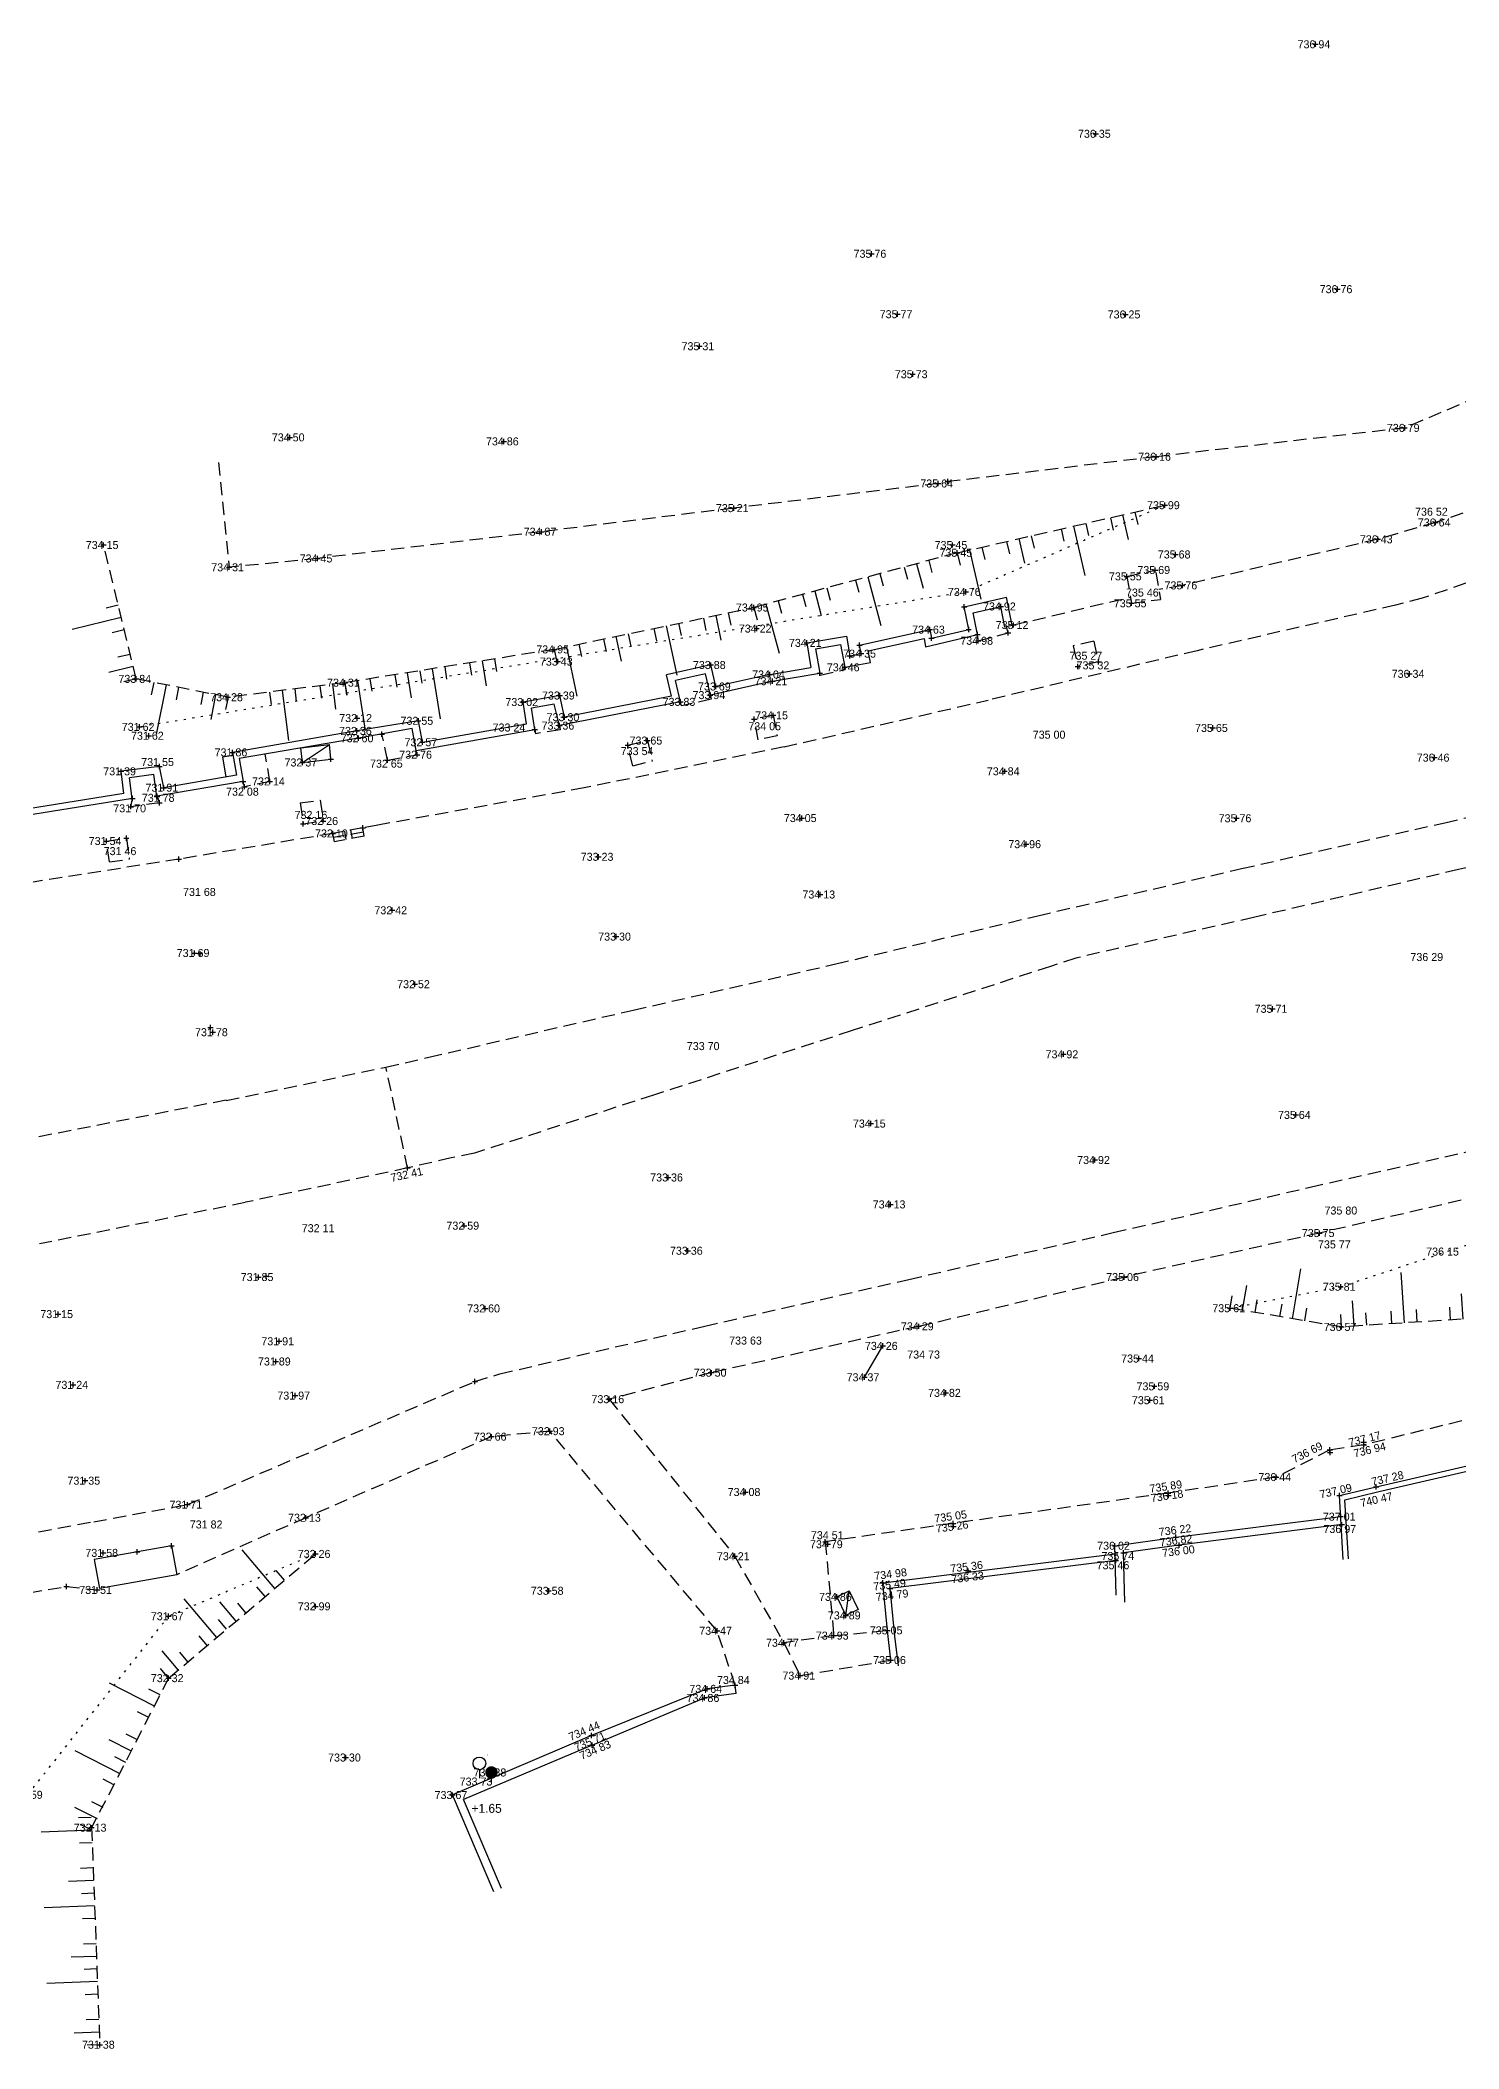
# Model space of a CAD drawing. Extents: x -1 to 212944, y -1 to 167548.
# Drawn here: x 170153.6 to 170221, y 134053.7 to 134149.1 of the extents above; entities that cross this region are included whole.
import ezdxf
from ezdxf.enums import TextEntityAlignment as Align

# ---------------------------------------------------------------- set-up
doc = ezdxf.new("R2010")
doc.units = 0
doc.header["$LTSCALE"] = 2.5
doc.header["$MEASUREMENT"] = 0
doc.header["$PDMODE"] = 2
doc.header["$PDSIZE"] = 0.125
doc.linetypes.add('DOT2', pattern=[0.125, 0, -0.125])
doc.linetypes.add('HIDDEN', pattern=[0.375, 0.25, -0.125])
doc.layers.get('0').update_dxf_attribs({"linetype": 'CONTINUOUS'})
for name, color, linetype in [('1205', 7, 'CONTINUOUS'), ('1501-8447-17A-GOVA', 2, 'CONTINUOUS'), ('1501-8447-17A-PTS', 7, 'HIDDEN'), ('1501-8447-18A-GOVA', 2, 'CONTINUOUS'), ('1501-8447-18A-PTS', 7, 'CONTINUOUS'), ('1501-8447-20-GOVA', 2, 'CONTINUOUS'), ('1501-8447-20-PTS', 7, 'CONTINUOUS'), ('1509', 52, 'HIDDEN'), ('1510', 1, 'DOT2'), ('1510-PL', 52, 'CONTINUOUS'), ('2401', 210, 'HIDDEN'), ('2404', 210, 'HIDDEN'), ('2601', 32, 'CONTINUOUS'), ('2904-PL', 7, 'CONTINUOUS'), ('4001-PL', 7, 'CONTINUOUS'), ('4610-BK', 172, 'CONTINUOUS'), ('4643-BK', 172, 'CONTINUOUS'), ('4903', 152, 'HIDDEN')]:
    doc.layers.add(name, color=color, linetype=linetype)
doc.styles.add('SIMPLEX', font='SIMPLEX.SHX')
doc.styles.add('TECHNO', font='TECHNO.SHX')

# ---------------------------------------------------------------- blocks, each defined once
blk = doc.blocks.new('ESI-46')
at = {"color": 0}
blk.add_lwpolyline([(-0.117, 0.158, 0, 0, 0), (0.103, 0.39, 0.0491, 0, 0), (0.155, 0.436, 0, 0, 0)], format="xyseb", dxfattribs=at)
blk.add_lwpolyline([(0, 0.161), (0, 0)], dxfattribs=at)
blk.add_circle((-0.001, 0.281), 0.12)
blk = doc.blocks.new('ESI-43')
at = {"color": 0}
for points in [[(0, 0, 0, 0, 0), (-0.096, 0.121, 0.0438, 0, 0), (-0.116, 0.156, 0, 0, 0)], [(0, 0, 0, 0, 0), (0.096, 0.121, 0.0438, 0, 0), (0.116, 0.156, 0, 0, 0)]]:
    blk.add_lwpolyline(points, format="xyseb", dxfattribs=at)
at = {"color": 0, "const_width": 0.118}
blk.add_lwpolyline([(-0.059, 0, 1), (0.059, 0, 1)], format="xyb", close=True, dxfattribs=at)
at = {"color": 0}
blk.add_lwpolyline([(0, -0.191), (0, 0)], dxfattribs=at)
at = {"style": 'SIMPLEX'}
blk.add_attdef('ID', text='', height=0.2, dxfattribs=at).set_placement((0, 0.2), align=Align.CENTER)
at = {"style": 'TECHNO', "text_generation_flag": 2, "flags": 1}
for tag, p in [('TYPE', (0, -0.4)), ('MATERIAL', (0, -0.6)), ('REMARKS', (0, -1.4))]:
    blk.add_attdef(tag, text='', height=0.15, dxfattribs=at).set_placement(p, align=Align.CENTER)
at = {"style": 'SIMPLEX', "flags": 1}
for tag, p in [('DIAMETER', (0, -0.8)), ('WHEN_MEASURED', (0, -1.2)), ('HEIGHT', (0, -1))]:
    blk.add_attdef(tag, text='', height=0.15, dxfattribs=at).set_placement(p, align=Align.CENTER)
blk = doc.blocks.new('TERAS')
for p, q in [((1, 0), (1, 0.8)), ((0.2, 0), (0.2, 0.4)), ((0, 0), (0, 0.2)), ((0.4, 0), (0.4, 0.2)), ((0.8, 0), (0.8, 0.2)), ((1.2, 0), (1.2, 0.2))]:
    blk.add_line(p, q)

msp = doc.modelspace()

# ---------------------------------------------------------------- linework, layer by layer
at = {"layer": '1501-8447-17A-PTS'}
for p in [(170157.97, 134113.08, 731.76), (170159.15, 134113.18, 731.91), (170159.26, 134112.87, 731.78), (170157.89, 134112.69, 731.67), (170160.58, 134079.54, 731.71), (170159.83, 134077.59, 731.76), (170156.58, 134077.25, 731.58), (170158.2, 134077.3, 731.68), (170154.83, 134075.65, 731.48), (170156.29, 134075.49, 731.51), (170159.69, 134074.24, 731.67), (170159.69, 134071.3, 732.32), (170156.03, 134064.2, 732.13), (170156.42, 134053.89, 731.38)]:
    msp.add_point(p, dxfattribs=at)
at = {"layer": '1501-8447-18A-PTS'}
for p in [(170161.18, 134105.71, 731.72), (170161.68, 134102.21, 731.79), (170164.32, 134090.39, 731.88), (170154.44, 134088.59, 731.15), (170164.94, 134087.3, 731.91), (170155.16, 134085.23, 731.24), (170165.7, 134084.72, 731.97), (170155.73, 134080.68, 731.35)]:
    msp.add_point(p, dxfattribs=at)
at = {"layer": '1501-8447-20-PTS'}
for p in [(170214.16, 134148.9, 736.94), (170203.73, 134144.65, 736.35), (170193.07, 134138.95, 735.76), (170215.21, 134137.27, 736.76), (170194.31, 134136.08, 735.77), (170205.14, 134136.07, 736.25), (170184.9, 134134.56, 735.31), (170195.03, 134133.23, 735.73), (170165.44, 134130.23, 734.5), (170175.61, 134130.04, 734.86), (170218.4, 134130.68, 736.79), (170206.59, 134129.31, 736.16), (170196.24, 134128.04, 735.64), (170196.7, 134128.13, 735.66), (170186.53, 134126.87, 735.21), (170207.01, 134127.01, 735.99), (170219.87, 134126.19, 736.64), (170177.4, 134125.75, 734.87), (170217.12, 134125.39, 736.43), (170156.6, 134125.12, 734.15), (170166.76, 134124.48, 734.45), (170196.92, 134125.12, 735.45), (170197.15, 134124.75, 735.45), (170207.52, 134124.67, 735.68), (170162.56, 134124.06, 734.31), (170205.2, 134123.63, 735.55), (170206.55, 134123.93, 735.69), (170197.55, 134122.89, 734.76), (170205.43, 134122.35, 735.55), (170207.84, 134123.2, 735.76), (170187.48, 134122.15, 734.95), (170197.48, 134122.18, 734.7), (170199.22, 134122.2, 734.92), (170187.62, 134121.15, 734.22), (170190, 134120.47, 734.21), (170195.85, 134121.1, 734.63), (170195.92, 134120.7, 734.67), (170197.69, 134121.11, 734.69), (170198.11, 134120.87, 734.96), (170198.14, 134120.57, 734.98), (170199.57, 134120.94, 735.09), (170199.82, 134121.32, 735.12), (170178, 134120.16, 734.95), (170178.17, 134119.58, 733.43), (170192.05, 134119.86, 734.37), (170192.5, 134120.36, 734.39), (170192.58, 134119.96, 734.35), (170203.85, 134119.57, 735.32), (170158.15, 134118.76, 733.84), (170168.06, 134118.58, 734.31), (170185.44, 134119.42, 733.88), (170188.25, 134118.97, 734.04), (170188.37, 134118.65, 734.21), (170190.62, 134119.03, 734.35), (170191.8, 134119.31, 734.46), (170202.87, 134119.35, 735.25), (170218.63, 134119, 736.34), (170162.51, 134117.89, 734.28), (170176.53, 134117.66, 733.02), (170178.27, 134117.97, 733.39), (170184, 134117.67, 733.83), (170185.42, 134117.99, 733.94), (170185.68, 134118.4, 733.69), (170168.64, 134116.9, 732.12), (170171.55, 134116.77, 732.55), (170178.49, 134116.94, 733.3), (170187.5, 134116.85, 734.07), (170188.4, 134117.03, 734.15), (170158.31, 134116.48, 731.62), (170158.75, 134116.06, 731.62), (170168.63, 134116.29, 732.36), (170168.71, 134115.94, 732.6), (170169.82, 134116.14, 732.68), (170171.74, 134115.75, 732.57), (170177.08, 134116.35, 733.26), (170178.25, 134116.54, 733.36), (170182.43, 134115.83, 733.65), (170209.29, 134116.43, 735.65), (170162.72, 134115.27, 731.86), (170166.04, 134114.79, 732.37), (170167.4, 134114.94, 732.48), (170170.08, 134114.9, 732.65), (170171.49, 134115.16, 732.76), (170181.5, 134115.61, 733.57), (170219.82, 134115.02, 736.46), (170157.43, 134114.37, 731.39), (170159.26, 134114.6, 731.55), (170163.23, 134113.89, 732.03), (170164.5, 134113.89, 732.14), (170199.4, 134114.37, 734.84), (170159.13, 134113.19, 731.78), (170159.46, 134113.59, 731.5), (170163.29, 134113.64, 732.08), (170166.08, 134111.88, 732.21), (170167.03, 134112.01, 732.26), (170189.76, 134112.15, 734.05), (170210.41, 134112.14, 735.76), (170156.74, 134111.06, 731.54), (170157.68, 134111.19, 731.6), (170167.49, 134111.42, 732.1), (170168.91, 134111.68, 732.22), (170200.42, 134110.91, 734.96), (170160.18, 134110.2, 731.59), (170180.11, 134110.31, 733.23), (170190.64, 134108.52, 734.13), (170170.31, 134107.77, 732.42), (170180.94, 134106.52, 733.3), (170160.92, 134105.74, 731.69), (170171.39, 134104.26, 732.52), (170212.12, 134103.09, 735.71), (170161.79, 134101.98, 731.78), (170202.19, 134100.93, 734.92), (170193.04, 134097.64, 734.15), (170213.23, 134098.05, 735.64), (170203.69, 134095.91, 734.92), (170171.04, 134095.53, 732.41), (170183.41, 134095.08, 733.36), (170193.98, 134093.8, 734.13), (170173.73, 134092.79, 732.59), (170214.36, 134092.44, 735.75), (170184.35, 134091.6, 733.36), (170163.96, 134090.35, 731.85), (170205.07, 134090.35, 735.06), (170215.36, 134089.89, 735.81), (170174.72, 134088.86, 732.6), (170195.32, 134088.01, 734.29), (170210.11, 134088.87, 735.61), (170215.4, 134087.98, 736.57), (170193.61, 134087.08, 734.26), (170164.78, 134086.34, 731.89), (170205.78, 134086.48, 735.44), (170174.24, 134085.39, 732.45), (170185.48, 134085.81, 733.5), (170192.74, 134085.59, 734.37), (170206.51, 134085.16, 735.59), (170180.62, 134084.55, 733.16), (170196.61, 134084.85, 734.82), (170206.29, 134084.5, 735.61), (170175.03, 134082.77, 732.66), (170177.79, 134083.03, 732.93), (170216.46, 134082.51, 736.94), (170216.46, 134082.38, 737.17), (170214.85, 134082.14, 736.69), (170214.86, 134082.01, 736.97), (170212.3, 134080.85, 736.44), (170217.05, 134080.39, 737.28), (170187.09, 134080.14, 734.08), (170207.17, 134080.09, 735.89), (170207.18, 134079.97, 736.18), (170215.3, 134079.97, 737.09), (170166.21, 134078.92, 732.13), (170196.95, 134078.65, 735.05), (170196.97, 134078.51, 735.26), (170215.36, 134078.97, 737.01), (170215.41, 134078.59, 736.97), (170190.88, 134077.78, 734.51), (170191, 134077.66, 734.79), (170204.64, 134077.59, 736.02), (170207.53, 134078, 736.22), (170207.69, 134077.62, 736), (170166.67, 134077.2, 732.26), (170186.58, 134077.09, 734.21), (170204.65, 134077.21, 736.04), (170204.68, 134076.89, 735.46), (170205.04, 134077.25, 735.74), (170193.61, 134075.83, 734.98), (170197.66, 134076.39, 735.36), (170166.67, 134074.71, 732.99), (170177.74, 134075.45, 733.58), (170191.43, 134075.16, 734.86), (170193.96, 134075.56, 734.79), (170191.85, 134074.28, 734.89), (170185.74, 134073.55, 734.47), (170188.91, 134072.98, 734.77), (170191.28, 134073.32, 734.93), (170193.84, 134073.57, 735.05), (170194, 134072.16, 735.06), (170186.6, 134070.96, 734.84), (170189.69, 134071.42, 734.91), (170185.14, 134070.36, 734.86), (170185.27, 134070.79, 734.64), (170179.78, 134068.57, 734.44), (170179.8, 134068.12, 734.83), (170168.11, 134067.53, 733.3), (170173.17, 134065.75, 733.67)]:
    msp.add_point(p, dxfattribs=at)
at = {"layer": '1509'}
for p, q in [((170197.15, 134124.75), (170207.01, 134127.01)), ((170158.15, 134118.76), (170156.6, 134125.12)), ((170197.15, 134124.75), (170187.48, 134122.15)), ((170178, 134120.16), (170187.48, 134122.15)), ((170178, 134120.16), (170168.06, 134118.58)), ((170162.51, 134117.89), (170158.15, 134118.76)), ((170168.06, 134118.58), (170162.51, 134117.89)), ((170215.4, 134087.98), (170210.11, 134088.87)), ((170225.76, 134088.65), (170215.4, 134087.98)), ((170159.69, 134071.3), (170166.67, 134077.2)), ((170159.69, 134071.3), (170156.03, 134064.2)), ((170156.03, 134064.2), (170156.42, 134053.89))]:
    msp.add_line(p, q, dxfattribs=at)
at = {"layer": '1510'}
for p, q in [((170207.01, 134127.01), (170197.55, 134122.89)), ((170197.55, 134122.89), (170158.31, 134116.48)), ((170215.36, 134089.89), (170225.06, 134093.1)), ((170210.11, 134088.87), (170215.36, 134089.89)), ((170166.67, 134077.2), (170159.69, 134074.24)), ((170153, 134065.76), (170159.69, 134074.24))]:
    msp.add_line(p, q, dxfattribs=at)
at = {"layer": '2401'}
for p, q in [((170234.79, 134137.63), (170218.4, 134130.68)), ((170218.4, 134130.68), (170206.59, 134129.31)), ((170206.59, 134129.31), (170196.7, 134128.13)), ((170162.062, 134129.035), (170162.56, 134124.06)), ((170196.24, 134128.04), (170186.53, 134126.87)), ((170186.53, 134126.87), (170177.4, 134125.75)), ((170177.4, 134125.75), (170166.76, 134124.48)), ((170166.76, 134124.48), (170162.56, 134124.06)), ((170224.73, 134094.84), (170214.36, 134092.44)), ((170214.36, 134092.44), (170205.07, 134090.35)), ((170195.32, 134088.01), (170205.07, 134090.35)), ((170195.32, 134088.01), (170185.48, 134085.81)), ((170185.48, 134085.81), (170180.62, 134084.55)), ((170180.62, 134084.55), (170186.58, 134077.09)), ((170175.03, 134082.77), (170166.21, 134078.92)), ((170177.79, 134083.03), (170175.03, 134082.77)), ((170185.74, 134073.55), (170177.79, 134083.03)), ((170166.21, 134078.92), (170160.075, 134076.212)), ((170186.58, 134077.09), (170188.91, 134072.98)), ((170186.6, 134070.96), (170185.74, 134073.55)), ((170188.91, 134072.98), (170189.69, 134071.42)), ((170189.69, 134071.42), (170194, 134072.16))]:
    msp.add_line(p, q, dxfattribs=at)
at = {"layer": '2404'}
for p, q in [((170226.48, 134128.47), (170219.87, 134126.19)), ((170217.12, 134125.39), (170207.84, 134123.2)), ((170219.87, 134126.19), (170217.12, 134125.39)), ((170227.52, 134125.42), (170219.23, 134122.59)), ((170205.2, 134123.63), (170206.55, 134123.93)), ((170205.2, 134123.63), (170205.43, 134122.35)), ((170206.574, 134123.816, 735.46), (170206.804, 134122.536, 735.46)), ((170199.82, 134121.32), (170205.376, 134122.645)), ((170205.43, 134122.35), (170206.804, 134122.536, 735.46)), ((170207.84, 134123.2), (170206.72, 134122.999, 735.46)), ((170219.23, 134122.59), (170217.96, 134122.26)), ((170217.96, 134122.26), (170208.54, 134120.1)), ((170198.14, 134120.57), (170198.11, 134120.87)), ((170198.14, 134120.57), (170199.57, 134120.94)), ((170199.57, 134120.94), (170199.493, 134121.234)), ((170203.631, 134120.546), (170202.651, 134120.326)), ((170203.631, 134120.546), (170203.85, 134119.57)), ((170208.54, 134120.1), (170198.61, 134117.75)), ((170202.651, 134120.326), (170202.87, 134119.35)), ((170190.643, 134118.933), (170190.62, 134119.03)), ((170190.643, 134118.933), (170191.823, 134119.213)), ((170191.8, 134119.31), (170191.823, 134119.213)), ((170203.85, 134119.57), (170202.87, 134119.35)), ((170184.044, 134117.475), (170184, 134117.67)), ((170185.464, 134117.795), (170184.044, 134117.475)), ((170185.42, 134117.99), (170185.464, 134117.795)), ((170188.92, 134115.53), (170198.61, 134117.75)), ((170188.4, 134117.03), (170187.5, 134116.85)), ((170187.696, 134115.869), (170187.5, 134116.85)), ((170188.4, 134117.03), (170188.596, 134116.049)), ((170170.08, 134114.9), (170169.82, 134116.14)), ((170177.08, 134116.35), (170177.112, 134116.153)), ((170178.282, 134116.343), (170177.112, 134116.153)), ((170178.25, 134116.54), (170178.282, 134116.343)), ((170181.5, 134115.61), (170182.43, 134115.83)), ((170182.43, 134115.83), (170182.66, 134114.857)), ((170188.596, 134116.049), (170187.696, 134115.869)), ((170164.5, 134113.89), (170164.279, 134115.182)), ((170170.08, 134114.9), (170171.49, 134115.16)), ((170171.49, 134115.16), (170171.454, 134115.357)), ((170188.92, 134115.53), (170179.43, 134113.58)), ((170181.73, 134114.637), (170181.5, 134115.61)), ((170181.73, 134114.637), (170182.66, 134114.857)), ((170163.29, 134113.64), (170163.23, 134113.89)), ((170164.5, 134113.89), (170163.29, 134113.64)), ((170220.3, 134111.93), (170230.11, 134114.15)), ((170157.89, 134112.69), (170157.97, 134113.08)), ((170159.15, 134113.18), (170159.26, 134112.87)), ((170165.944, 134112.871), (170166.894, 134113.001)), ((170166.894, 134113.001), (170167.03, 134112.01)), ((170179.43, 134113.58), (170169.63, 134111.82)), ((170159.26, 134112.87), (170157.89, 134112.69)), ((170165.944, 134112.871), (170166.08, 134111.88)), ((170166.08, 134111.88), (170167.03, 134112.01)), ((170156.74, 134111.06), (170157.68, 134111.19)), ((170156.877, 134110.069), (170156.74, 134111.06)), ((170157.68, 134111.19), (170157.817, 134110.199)), ((170167.49, 134111.42), (170160.18, 134110.2)), ((170169.63, 134111.82), (170168.91, 134111.68)), ((170210.65, 134109.75), (170220.3, 134111.93)), ((170230.67, 134111.86), (170220.95, 134109.7)), ((170160.18, 134110.2), (170150.36, 134108.65)), ((170156.877, 134110.069), (170157.817, 134110.199)), ((170200.97, 134107.51), (170210.65, 134109.75)), ((170220.95, 134109.7), (170211.22, 134107.43)), ((170191.38, 134105.22), (170200.97, 134107.51)), ((170211.22, 134107.43), (170202.78, 134105.5)), ((170202.78, 134105.5), (170201.57, 134105.1)), ((170181.76, 134103.03), (170191.38, 134105.22)), ((170201.57, 134105.1), (170192.11, 134102.04)), ((170172.05, 134100.79), (170181.76, 134103.03)), ((170192.11, 134102.04), (170182.72, 134098.99)), ((170170.01, 134100.32), (170172.05, 134100.79)), ((170162.42, 134098.73), (170170.01, 134100.32)), ((170171.04, 134095.53), (170170.01, 134100.32)), ((170162.42, 134098.75), (170152.65, 134096.84)), ((170182.72, 134098.99), (170174.21, 134096.23)), ((170173.11, 134096.01), (170171.04, 134095.53)), ((170174.21, 134096.23), (170173.11, 134096.01)), ((170213.91, 134094.62), (170221.34, 134096.29)), ((170171.04, 134095.53), (170163.34, 134093.9)), ((170163.33, 134093.89), (170153.56, 134091.92)), ((170204.56, 134092.46), (170213.91, 134094.62)), ((170194.85, 134090.24), (170204.56, 134092.46)), ((170185.15, 134088.02), (170194.85, 134090.24)), ((170175.42, 134085.75), (170185.15, 134088.02)), ((170165.77, 134081.76), (170174.24, 134085.39)), ((170174.24, 134085.39), (170175.42, 134085.75)), ((170225.66, 134084.63), (170216.46, 134082.38)), ((170216.46, 134082.38), (170214.85, 134082.14)), ((170160.58, 134079.54), (170165.77, 134081.76)), ((170214.85, 134082.14), (170212.3, 134080.85)), ((170212.3, 134080.85), (170207.17, 134080.09)), ((170156.13, 134078.73), (170160.58, 134079.54)), ((170207.17, 134080.09), (170196.95, 134078.65)), ((170146.13, 134076.92), (170156.13, 134078.73)), ((170196.95, 134078.65), (170190.88, 134077.78)), ((170190.88, 134077.78), (170191.28, 134073.32)), ((170146.57, 134074.29), (170154.83, 134075.65)), ((170154.83, 134075.65), (170156.29, 134075.49)), ((170191.28, 134073.32), (170188.91, 134072.98)), ((170191.28, 134073.32), (170193.84, 134073.57))]:
    msp.add_line(p, q, dxfattribs=at)
at = {"layer": '2601'}
for p, q in [((170197.48, 134122.18), (170199.489, 134122.645)), ((170199.753, 134121.302), (170199.489, 134122.645)), ((170197.69, 134121.11), (170197.48, 134122.18)), ((170197.909, 134121.896), (170199.22, 134122.2)), ((170198.11, 134120.87), (170197.909, 134121.896)), ((170199.414, 134121.213), (170199.22, 134122.2)), ((170190, 134120.47), (170191.893, 134120.79)), ((170191.893, 134120.79), (170192.05, 134119.86)), ((170192.5, 134120.36), (170195.85, 134121.1)), ((170192.91, 134120.092), (170195.568, 134120.679)), ((170195.568, 134120.679), (170195.639, 134120.276)), ((170195.639, 134120.276), (170198.11, 134120.87)), ((170195.85, 134121.1), (170195.92, 134120.7)), ((170195.92, 134120.7), (170197.69, 134121.11)), ((170199.753, 134121.302), (170199.414, 134121.213)), ((170190, 134120.47), (170190.198, 134119.299)), ((170190.408, 134120.184), (170191.606, 134120.386)), ((170190.408, 134120.184), (170190.62, 134119.03)), ((170191.606, 134120.386), (170191.8, 134119.31)), ((170192.05, 134119.86), (170192.58, 134119.96)), ((170192.58, 134119.96), (170192.5, 134120.36)), ((170193.021, 134119.54), (170192.91, 134120.092)), ((170185.44, 134119.42), (170183.339, 134118.95)), ((170183.577, 134117.94), (170183.339, 134118.95)), ((170185.182, 134119.004), (170183.761, 134118.686)), ((170184, 134117.67), (170183.761, 134118.686)), ((170185.42, 134117.99), (170185.182, 134119.004)), ((170188.37, 134118.65), (170185.42, 134117.99)), ((170185.68, 134118.4), (170185.44, 134119.42)), ((170188.25, 134118.97), (170185.68, 134118.4)), ((170188.25, 134118.97), (170190.198, 134119.299)), ((170188.37, 134118.65), (170190.62, 134119.03)), ((170191.8, 134119.31), (170193.021, 134119.54)), ((170178.27, 134117.97), (170176.53, 134117.66)), ((170184, 134117.67), (170178.25, 134116.54)), ((170178.49, 134116.94), (170178.27, 134117.97)), ((170183.577, 134117.94), (170178.49, 134116.94)), ((170171.55, 134116.77), (170168.63, 134116.29)), ((170171.74, 134115.75), (170171.55, 134116.77)), ((170176.686, 134116.623), (170176.53, 134117.66)), ((170177.998, 134117.566), (170176.926, 134117.375)), ((170177.08, 134116.35), (170176.926, 134117.375)), ((170178.25, 134116.54), (170177.998, 134117.566)), ((170168.63, 134116.29), (170162.72, 134115.27)), ((170168.71, 134115.94), (170163.045, 134114.971)), ((170171.262, 134116.4), (170168.71, 134115.94)), ((170171.454, 134115.357), (170171.262, 134116.4)), ((170171.448, 134115.356), (170177.08, 134116.35)), ((170171.74, 134115.75), (170176.686, 134116.623)), ((170162.72, 134115.27), (170162.905, 134114.189)), ((170163.045, 134114.971), (170163.23, 134113.89)), ((170159.26, 134114.6), (170157.43, 134114.37)), ((170157.562, 134113.318), (170157.43, 134114.37)), ((170158.98, 134114.212), (170157.833, 134114.068)), ((170157.96, 134113.06), (170157.833, 134114.068)), ((170159.13, 134113.19), (170158.98, 134114.212)), ((170163.23, 134113.89), (170159.13, 134113.19)), ((170159.46, 134113.59), (170159.26, 134114.6)), ((170162.905, 134114.189), (170159.46, 134113.59)), ((170157.97, 134113.08), (170149.82, 134111.773)), ((170157.562, 134113.318), (170150.068, 134112.116)), ((170217.05, 134080.39), (170227.47, 134082.8)), ((170217.106, 134080.146), (170227.526, 134082.556)), ((170215.3, 134079.97), (170217.05, 134080.39)), ((170215.482, 134076.937), (170215.3, 134079.97)), ((170215.562, 134079.776), (170217.106, 134080.146)), ((170215.73, 134076.973), (170215.562, 134079.776)), ((170207.53, 134078), (170215.36, 134078.97)), ((170215.41, 134078.59), (170207.69, 134077.62)), ((170204.64, 134077.59), (170207.53, 134078)), ((170207.69, 134077.62), (170205.04, 134077.25)), ((170193.61, 134075.83), (170204.65, 134077.21)), ((170204.68, 134076.89), (170193.96, 134075.56)), ((170204.702, 134075.242), (170204.64, 134077.59)), ((170205.102, 134074.902), (170205.04, 134077.25)), ((170193.84, 134073.57), (170193.61, 134075.83)), ((170194.19, 134073.3), (170193.96, 134075.56)), ((170194, 134072.16), (170193.84, 134073.57)), ((170194.35, 134071.89), (170194.19, 134073.3)), ((170186.6, 134070.96), (170185.27, 134070.79)), ((170186.651, 134070.563), (170186.6, 134070.96)), ((170185.27, 134070.79), (170179.78, 134068.57)), ((170179.8, 134068.12), (170185.14, 134070.36)), ((170186.651, 134070.563), (170185.14, 134070.36)), ((170179.78, 134068.57), (170173.17, 134065.75)), ((170179.8, 134068.12), (170173.695, 134065.539)), ((170175.132, 134061.151), (170173.17, 134065.75)), ((170175.5, 134061.308), (170173.695, 134065.539))]:
    msp.add_line(p, q, dxfattribs=at)
at = {"layer": '2904-PL'}
for p, q in [((170192.74, 134085.59), (170193.61, 134087.08)), ((170159.83, 134077.59), (170156.152, 134076.936)), ((170156.152, 134076.936), (170156.397, 134075.557)), ((170159.83, 134077.59), (170160.075, 134076.212)), ((170160.075, 134076.212), (170156.397, 134075.557))]:
    msp.add_line(p, q, dxfattribs=at)
at = {"layer": '4001-PL'}
for p, q in [((170162.745, 134115.122), (170162.253, 134115.037)), ((170162.253, 134115.037), (170162.412, 134114.105)), ((170165.963, 134115.486), (170167.323, 134115.636)), ((170166.04, 134114.79), (170165.963, 134115.486)), ((170166.04, 134114.79), (170167.323, 134115.636)), ((170166.04, 134114.79), (170167.4, 134114.94)), ((170167.4, 134114.94), (170167.323, 134115.636)), ((170191.43, 134075.16), (170192.017, 134075.44)), ((170191.43, 134075.16), (170191.85, 134074.28)), ((170191.85, 134074.28), (170192.017, 134075.44)), ((170192.017, 134075.44), (170192.437, 134074.56)), ((170192.437, 134074.56), (170191.85, 134074.28))]:
    msp.add_line(p, q, dxfattribs=at)
at = {"layer": '4903'}
for p, q in [((170168.91, 134111.68), (170167.49, 134111.42)), ((170167.562, 134111.027), (170167.49, 134111.42)), ((170168.946, 134111.483), (170167.526, 134111.223)), ((170168.982, 134111.287), (170167.562, 134111.027)), ((170168.124, 134111.13), (170168.052, 134111.523)), ((170168.42, 134111.184), (170168.348, 134111.577)), ((170168.982, 134111.287), (170168.91, 134111.68))]:
    msp.add_line(p, q, dxfattribs=at)

# ---------------------------------------------------------------- block references
at = {"layer": '1510-PL', "xscale": 3, "yscale": 3, "zscale": 3}
for p, rotation in [((170205.589, 134126.684), 192.9097090600193), ((170200.659, 134125.554), 192.9097090600193), ((170195.792, 134124.385), 195.0493626508186), ((170190.957, 134123.085), 195.0493626508186), ((170158.15, 134118.76), 103.6965911025557), ((170186.263, 134121.895), 191.855148177315), ((170181.523, 134120.9), 191.855148177315), ((170175.171, 134119.71), 189.0318164485502), ((170171.615, 134119.145), 189.0318164485502), ((170162.51, 134117.89), 168.7153413578019), ((170168.06, 134118.58), 187.0868954088214), ((170210.11, 134088.87), 350.449881691801), ((170215.4, 134087.98), 3.70026905285081), ((170220.58, 134088.315), 3.70026905285081), ((170162.439, 134073.624), 40.20690789783513), ((170159.69, 134071.3), 40.20690789783513), ((170157.661, 134067.294), 63.13774848615777), ((170156.034, 134064.083), 63.13774848615777), ((170156.148, 134061.085), 92.16631475335029), ((170156.284, 134057.487), 92.16631475335029), ((170156.42, 134053.89), 92.16631475335029)]:
    msp.add_blockref('TERAS', p, dxfattribs=dict(at, rotation=rotation))
at = {"layer": '4610-BK', "xscale": 2.5, "yscale": 2.5, "zscale": 2.5}
msp.add_blockref('ESI-46', (170174.45, 134066.55, 733.73), dxfattribs=at)
at = {"layer": '4643-BK', "xscale": 2.5, "yscale": 2.5, "zscale": 2.5}
msp.add_blockref('ESI-43', (170175.02, 134066.82, 733.88), dxfattribs=at)

# ---------------------------------------------------------------- texts
at = {"layer": '1205'}
msp.add_text('+1.65', height=0.425, dxfattribs=at).set_placement((170174.073, 134064.903, 734.83))
at = {"layer": '1501-8447-17A-GOVA'}
for s, p in [('731 91 ', (170159.437, 134113.592, 731.91)), ('731 71 ', (170160.58, 134079.54, 731.71)), ('731 58 ', (170156.58, 134077.25, 731.58)), ('731 51 ', (170156.29, 134075.49, 731.51)), ('731 67 ', (170159.69, 134074.24, 731.67)), ('732 32 ', (170159.69, 134071.3, 732.32)), ('730 59 ', (170153, 134065.76, 730.59)), ('732 13 ', (170156.03, 134064.2, 732.13)), ('731 38 ', (170156.42, 134053.89, 731.38))]:
    msp.add_text(s, height=0.38, dxfattribs=at).set_placement(p, align=Align.MIDDLE)
at = {"layer": '1501-8447-18A-GOVA'}
for s, p in [('731 15 ', (170154.44, 134088.59, 731.15)), ('731 91 ', (170164.94, 134087.3, 731.91)), ('731 24 ', (170155.16, 134085.23, 731.24)), ('731 97 ', (170165.7, 134084.72, 731.97)), ('731 35 ', (170155.73, 134080.68, 731.35))]:
    msp.add_text(s, height=0.38, dxfattribs=at).set_placement(p, align=Align.MIDDLE)
at = {"layer": '1501-8447-20-GOVA'}
for s, p in [('736 94 ', (170214.16, 134148.9, 736.94)), ('736 35 ', (170203.73, 134144.65, 736.35)), ('735 76 ', (170193.07, 134138.95, 735.76)), ('736 76 ', (170215.21, 134137.27, 736.76)), ('735 77 ', (170194.31, 134136.08, 735.77)), ('736 25 ', (170205.14, 134136.07, 736.25)), ('735 31 ', (170184.9, 134134.56, 735.31)), ('735 73 ', (170195.03, 134133.23, 735.73)), ('734 50 ', (170165.44, 134130.23, 734.5)), ('734 86 ', (170175.61, 134130.04, 734.86)), ('736 79 ', (170218.4, 134130.68, 736.79)), ('736 16 ', (170206.59, 134129.31, 736.16)), ('735 64 ', (170196.24, 134128.04, 735.64)), ('735 21 ', (170186.53, 134126.87, 735.21)), ('735 99 ', (170207.01, 134127.01, 735.99)), ('736 52 ', (170219.74, 134126.7, 736.52)), ('736 64 ', (170219.87, 134126.19, 736.64)), ('734 15 ', (170156.6, 134125.12, 734.15)), ('734 87 ', (170177.4, 134125.75, 734.87)), ('735 45 ', (170196.92, 134125.12, 735.45)), ('736 43 ', (170217.12, 134125.39, 736.43)), ('734 45 ', (170166.76, 134124.48, 734.45)), ('735 45 ', (170197.15, 134124.75, 735.45)), ('735 68 ', (170207.52, 134124.67, 735.68)), ('734 31 ', (170162.56, 134124.06, 734.31)), ('735 55 ', (170205.2, 134123.63, 735.55)), ('735 69 ', (170206.55, 134123.93, 735.69)), ('735 76 ', (170207.84, 134123.2, 735.76)), ('734 76 ', (170197.55, 134122.89, 734.76)), ('735 55 ', (170205.43, 134122.35, 735.55)), ('735 46 ', (170206.01, 134122.86, 735.46)), ('734 95 ', (170187.48, 134122.15, 734.95)), ('734 92 ', (170199.22, 134122.2, 734.92)), ('735 12 ', (170199.82, 134121.32, 735.12)), ('734 22 ', (170187.62, 134121.15, 734.22)), ('734 21 ', (170190, 134120.47, 734.21)), ('734 63 ', (170195.85, 134121.1, 734.63)), ('734 98 ', (170198.14, 134120.57, 734.98)), ('734 95 ', (170178, 134120.16, 734.95)), ('733 43 ', (170178.17, 134119.58, 733.43)), ('733 88 ', (170185.44, 134119.42, 733.88)), ('734 35 ', (170192.58, 134119.96, 734.35)), ('735 27 ', (170203.33, 134119.86, 735.27)), ('735 32 ', (170203.663, 134119.402, 735.32)), ('733 84 ', (170158.15, 134118.76, 733.84)), ('734 31 ', (170168.06, 134118.58, 734.31)), ('734 04 ', (170188.25, 134118.97, 734.04)), ('734 21 ', (170188.37, 134118.65, 734.21)), ('734 46 ', (170191.8, 134119.31, 734.46)), ('736 34 ', (170218.63, 134119, 736.34)), ('734 28 ', (170162.51, 134117.89, 734.28)), ('733 02 ', (170176.53, 134117.66, 733.02)), ('733 39 ', (170178.27, 134117.97, 733.39)), ('733 83 ', (170184, 134117.67, 733.83)), ('733 94 ', (170185.42, 134117.99, 733.94)), ('733 69 ', (170185.68, 134118.4, 733.69)), ('732 12 ', (170168.64, 134116.9, 732.12)), ('732 55 ', (170171.55, 134116.77, 732.55)), ('733 36 ', (170178.25, 134116.54, 733.36)), ('733 30 ', (170178.49, 134116.94, 733.3)), ('734 15 ', (170188.4, 134117.03, 734.15)), ('731 62 ', (170158.31, 134116.48, 731.62)), ('731 62 ', (170158.75, 134116.06, 731.62)), ('732 36 ', (170168.63, 134116.29, 732.36)), ('732 60 ', (170168.71, 134115.94, 732.6)), ('732 57 ', (170171.74, 134115.75, 732.57)), ('733 24 ', (170175.925, 134116.451, 733.24)), ('733 65 ', (170182.43, 134115.83, 733.65)), ('734 05 ', (170188.07, 134116.51, 734.05)), ('735 00 ', (170201.58, 134116.11, 735)), ('735 65 ', (170209.29, 134116.43, 735.65)), ('731 55 ', (170159.234, 134114.811, 731.55)), ('731 86 ', (170162.72, 134115.27, 731.86)), ('732 37 ', (170166.04, 134114.79, 732.37)), ('732 65 ', (170170.101, 134114.735, 732.65)), ('732 76 ', (170171.49, 134115.16, 732.76)), ('733 54 ', (170182.01, 134115.33, 733.54)), ('736 46 ', (170219.82, 134115.02, 736.46)), ('731 39 ', (170157.43, 134114.37, 731.39)), ('732 14 ', (170164.5, 134113.89, 732.14)), ('734 84 ', (170199.4, 134114.37, 734.84)), ('731 78 ', (170159.262, 134113.111, 731.78)), ('732 08 ', (170163.264, 134113.403, 732.08)), ('731 70 ', (170157.907, 134112.612, 731.7)), ('732 16 ', (170166.52, 134112.3, 732.16)), ('732 26 ', (170167.03, 134112.01, 732.26)), ('734 05 ', (170189.76, 134112.15, 734.05)), ('735 76 ', (170210.41, 134112.14, 735.76)), ('731 54 ', (170156.74, 134111.06, 731.54)), ('732 10 ', (170167.49, 134111.42, 732.1)), ('734 96 ', (170200.42, 134110.91, 734.96)), ('731 46 ', (170157.45, 134110.58, 731.46)), ('733 23 ', (170180.11, 134110.31, 733.23)), ('731 68 ', (170161.22, 134108.64, 731.68)), ('734 13 ', (170190.64, 134108.52, 734.13)), ('732 42 ', (170170.31, 134107.77, 732.42)), ('733 30 ', (170180.94, 134106.52, 733.3)), ('731 69 ', (170160.92, 134105.74, 731.69)), ('736 29 ', (170219.52, 134105.55, 736.29)), ('732 52 ', (170171.39, 134104.26, 732.52)), ('735 71 ', (170212.12, 134103.09, 735.71)), ('731 78 ', (170161.79, 134101.98, 731.78)), ('733 70 ', (170185.15, 134101.32, 733.7)), ('734 92 ', (170202.19, 134100.93, 734.92)), ('734 15 ', (170193.04, 134097.64, 734.15)), ('735 64 ', (170213.23, 134098.05, 735.64)), ('734 92 ', (170203.69, 134095.91, 734.92)), ('733 36 ', (170183.41, 134095.08, 733.36)), ('734 13 ', (170193.98, 134093.8, 734.13)), ('732 11 ', (170166.86, 134092.67, 732.11)), ('732 59 ', (170173.73, 134092.79, 732.59)), ('735 80 ', (170215.44, 134093.51, 735.8)), ('735 75 ', (170214.36, 134092.44, 735.75)), ('735 77 ', (170215.13, 134091.9, 735.77)), ('733 36 ', (170184.35, 134091.6, 733.36)), ('736 15 ', (170220.27, 134091.56, 736.15)), ('731 85 ', (170163.96, 134090.35, 731.85)), ('735 06 ', (170205.07, 134090.35, 735.06)), ('735 81 ', (170215.36, 134089.89, 735.81)), ('732 60 ', (170174.72, 134088.86, 732.6)), ('735 61 ', (170210.11, 134088.87, 735.61)), ('734 29 ', (170195.32, 134088.01, 734.29)), ('736 57 ', (170215.4, 134087.98, 736.57)), ('733 63 ', (170187.16, 134087.333, 733.63)), ('734 26 ', (170193.61, 134087.08, 734.26)), ('731 89 ', (170164.78, 134086.34, 731.89)), ('734 73 ', (170195.62, 134086.67, 734.73)), ('735 44 ', (170205.78, 134086.48, 735.44)), ('733 50 ', (170185.48, 134085.81, 733.5)), ('734 37 ', (170192.74, 134085.59, 734.37)), ('735 59 ', (170206.51, 134085.16, 735.59)), ('733 16 ', (170180.62, 134084.55, 733.16)), ('734 82 ', (170196.61, 134084.85, 734.82)), ('735 61 ', (170206.29, 134084.5, 735.61)), ('732 66 ', (170175.03, 134082.77, 732.66)), ('732 93 ', (170177.79, 134083.03, 732.93)), ('736 44 ', (170212.3, 134080.85, 736.44)), ('734 08 ', (170187.09, 134080.14, 734.08)), ('731 82 ', (170161.54, 134078.6, 731.82)), ('732 13 ', (170166.21, 134078.92, 732.13)), ('737 01 ', (170215.36, 134078.97, 737.01)), ('736 97 ', (170215.388, 134078.385, 736.97)), ('734 79 ', (170191, 134077.66, 734.79)), ('734 51 ', (170191.043, 134078.089, 734.51)), ('736 02 ', (170204.64, 134077.59, 736.02)), ('732 26 ', (170166.67, 134077.2, 732.26)), ('734 21 ', (170186.58, 134077.09, 734.21)), ('735 46 ', (170204.615, 134076.662, 735.46)), ('735 74 ', (170204.845, 134077.103, 735.74)), ('732 99 ', (170166.67, 134074.71, 732.99)), ('733 58 ', (170177.74, 134075.45, 733.58)), ('734 86 ', (170191.43, 134075.16, 734.86)), ('734 89 ', (170191.85, 134074.28, 734.89)), ('734 47 ', (170185.74, 134073.55, 734.47)), ('734 77 ', (170188.91, 134072.98, 734.77)), ('734 93 ', (170191.28, 134073.32, 734.93)), ('735 05 ', (170193.84, 134073.57, 735.05)), ('735 06 ', (170194, 134072.16, 735.06)), ('734 64 ', (170185.27, 134070.79, 734.64)), ('734 84 ', (170186.582, 134071.212, 734.84)), ('734 91 ', (170189.69, 134071.42, 734.91)), ('734 86 ', (170185.14, 134070.36, 734.86)), ('733 30 ', (170168.11, 134067.53, 733.3)), ('733 73 ', (170174.36, 134066.388, 733.73)), ('733 88 ', (170175.02, 134066.82, 733.88)), ('733 67 ', (170173.17, 134065.75, 733.67))]:
    msp.add_text(s, height=0.38, dxfattribs=at).set_placement(p, align=Align.MIDDLE)
for s, rotation, p in [('732 41 ', 12.39999, (170171.067, 134095.236, 732.41)), ('736 69 ', 26.83404, (170213.834, 134082.054, 736.69)), ('737 17 ', 13.7428, (170216.568, 134082.682, 737.17)), ('736 94 ', 13.7428, (170216.806, 134082.164, 736.94)), ('735 89 ', 8.42697, (170207.121, 134080.416, 735.89)), ('737 09 ', 13.02272, (170215.192, 134080.208, 737.09)), ('737 28 ', 13.02272, (170217.655, 134080.811, 737.28)), ('736 18 ', 8.42697, (170207.18, 134079.97, 736.18)), ('740 47 ', 13.02272, (170217.126, 134079.797, 737.09)), ('735 05 ', 8.02019, (170196.901, 134078.992, 735.05)), ('735 26 ', 8.02019, (170196.97, 134078.51, 735.26)), ('736 22 ', 7.16155, (170207.563, 134078.342, 736.22)), ('736 82 ', 7.16155, (170207.609, 134077.848, 736)), ('736 00 ', 7.16155, (170207.723, 134077.343, 736)), ('735 36 ', 7.12502, (170197.66, 134076.602, 735.36)), ('735 49 ', 7.07239, (170194.001, 134075.749, 734.98)), ('734 98 ', 7.07239, (170194.05, 134076.253, 734.98)), ('736 33 ', 7.12502, (170197.709, 134076.097, 735.36)), ('734 79 ', 7.07239, (170194.123, 134075.251, 734.79)), ('734 44 ', 22.91632, (170179.492, 134068.822, 734.44)), ('735 71 ', 22.91632, (170179.764, 134068.318, 734.83)), ('734 83 ', 22.91632, (170180.016, 134067.922, 734.83))]:
    msp.add_text(s, height=0.38, rotation=rotation, dxfattribs=at).set_placement(p, align=Align.MIDDLE)

doc.saveas('drawing.dxf')
